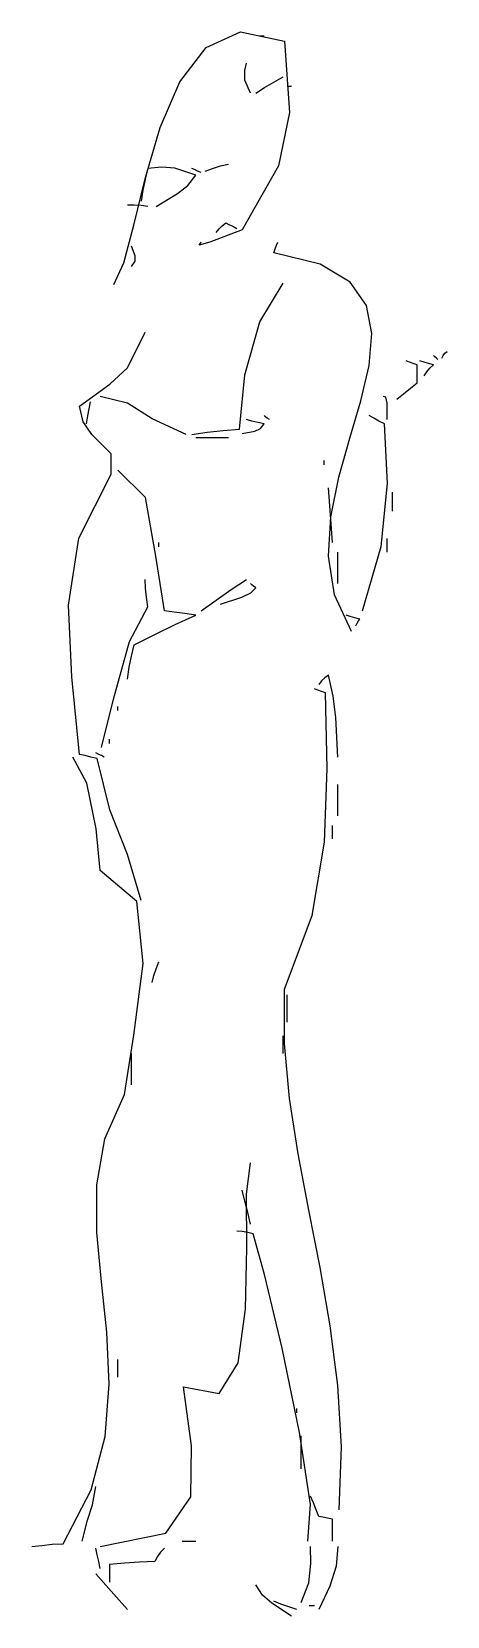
# Model space of a CAD drawing. Extents: x 7.62 to 8.07, y 0.02 to 1.74.
import ezdxf

# ---------------------------------------------------------------- set-up
doc = ezdxf.new("R2010")
doc.units = 0
doc.header["$LTSCALE"] = 0.000394
doc.layers.get('0').update_dxf_attribs({"linetype": 'CONTINUOUS'})

msp = doc.modelspace()

# ---------------------------------------------------------------- linework, layer by layer
for p, q in [((7.8096, 1.7225), (7.8469, 1.7397)), ((7.8469, 1.7397), (7.895, 1.7294)), ((7.8682, 1.7353), (7.8697, 1.7353)), ((7.8697, 1.7353), (7.8712, 1.7353)), ((7.8712, 1.7353), (7.8727, 1.7353)), ((7.895, 1.7294), (7.9002, 1.6518)), ((7.7811, 1.6853), (7.8096, 1.7225)), ((7.8516, 1.6975), (7.8534, 1.7056)), ((7.8517, 1.687), (7.8516, 1.6975)), ((7.8831, 1.6848), (7.8935, 1.6908)), ((7.7598, 1.6356), (7.7811, 1.6853)), ((7.8578, 1.6729), (7.8517, 1.687)), ((7.8638, 1.6729), (7.8731, 1.6789)), ((7.8731, 1.6789), (7.8831, 1.6848)), ((7.8979, 1.6804), (7.8994, 1.6804)), ((7.8994, 1.6804), (7.9009, 1.6804)), ((7.9009, 1.6804), (7.9024, 1.6804)), ((7.9002, 1.6518), (7.8883, 1.5941)), ((7.7438, 1.5812), (7.7598, 1.6356)), ((7.7465, 1.5912), (7.7435, 1.5794)), ((7.7613, 1.5926), (7.7465, 1.5912)), ((7.7757, 1.5914), (7.7613, 1.5926)), ((7.7984, 1.5838), (7.7757, 1.5914)), ((7.797, 1.5898), (7.794, 1.5912)), ((7.8004, 1.5883), (7.797, 1.5898)), ((7.8044, 1.5868), (7.8004, 1.5883)), ((7.8088, 1.5883), (7.8167, 1.5912)), ((7.8167, 1.5912), (7.8252, 1.5938)), ((7.8252, 1.5938), (7.8341, 1.5957)), ((7.8883, 1.5941), (7.8489, 1.5244)), ((7.7312, 1.5295), (7.7438, 1.5812)), ((7.7435, 1.5794), (7.741, 1.5675)), ((7.7787, 1.5638), (7.7899, 1.5727)), ((7.7899, 1.5727), (7.7984, 1.5838)), ((7.7316, 1.5511), (7.7242, 1.5512)), ((7.739, 1.5507), (7.7316, 1.5511)), ((7.741, 1.5675), (7.739, 1.5556)), ((7.7465, 1.5497), (7.739, 1.5507)), ((7.7554, 1.5497), (7.7787, 1.5638)), ((7.7204, 1.4883), (7.7312, 1.5295)), ((7.8489, 1.5244), (7.8136, 1.5111)), ((7.8207, 1.5214), (7.8237, 1.5255)), ((7.8237, 1.5255), (7.8271, 1.5288)), ((7.8271, 1.5288), (7.8311, 1.5318)), ((7.8311, 1.5318), (7.8345, 1.5303)), ((7.8345, 1.5303), (7.8386, 1.5284)), ((7.8386, 1.5284), (7.843, 1.5259)), ((7.7326, 1.4959), (7.7286, 1.5066)), ((7.8136, 1.5111), (7.8021, 1.5076)), ((7.8021, 1.5076), (7.8044, 1.5111)), ((7.8831, 1.4992), (7.8846, 1.5036)), ((7.9336, 1.4869), (7.8831, 1.4992)), ((7.8846, 1.5036), (7.8861, 1.5076)), ((7.8861, 1.5076), (7.8875, 1.5111)), ((7.7093, 1.465), (7.7204, 1.4883)), ((7.7286, 1.4843), (7.7326, 1.4901)), ((7.7326, 1.4901), (7.7326, 1.4959)), ((7.9663, 1.4676), (7.9336, 1.4869)), ((7.868, 1.4243), (7.8935, 1.4665)), ((7.984, 1.4422), (7.9663, 1.4676)), ((7.9898, 1.4117), (7.984, 1.4422)), ((7.7243, 1.3744), (7.7435, 1.413)), ((7.8517, 1.3666), (7.868, 1.4243)), ((7.9868, 1.3768), (7.9898, 1.4117)), ((8.0305, 1.3804), (8.0271, 1.3819)), ((8.0346, 1.3789), (8.0305, 1.3804)), ((8.039, 1.3774), (8.0346, 1.3789)), ((8.0465, 1.3804), (8.042, 1.3819)), ((8.0513, 1.3789), (8.0465, 1.3804)), ((8.0568, 1.3774), (8.0513, 1.3789)), ((8.0583, 1.3863), (8.0568, 1.3878)), ((8.0598, 1.3848), (8.0583, 1.3863)), ((8.0613, 1.3833), (8.0598, 1.3848)), ((8.0658, 1.3848), (8.0673, 1.3877)), ((8.0673, 1.3877), (8.0692, 1.3903)), ((8.0692, 1.3903), (8.0717, 1.3922)), ((7.7052, 1.3566), (7.7243, 1.3744)), ((7.846, 1.3076), (7.8517, 1.3666)), ((7.9778, 1.3386), (7.9868, 1.3768)), ((8.039, 1.3714), (8.039, 1.3774)), ((8.039, 1.3651), (8.039, 1.3714)), ((8.039, 1.3581), (8.039, 1.3651)), ((8.0464, 1.3655), (8.0495, 1.3699)), ((8.0495, 1.3699), (8.0528, 1.374)), ((8.0528, 1.374), (8.0568, 1.3774)), ((7.6722, 1.3328), (7.7052, 1.3566)), ((8.0167, 1.3403), (8.0242, 1.3462)), ((8.0242, 1.3462), (8.0316, 1.3521)), ((8.0316, 1.3521), (8.039, 1.3581)), ((7.6761, 1.3157), (7.6722, 1.3328)), ((7.6811, 1.322), (7.6826, 1.3298)), ((7.6826, 1.3298), (7.6841, 1.3373)), ((7.7243, 1.3358), (7.6945, 1.3432)), ((7.7512, 1.319), (7.7243, 1.3358)), ((7.9659, 1.2979), (7.9778, 1.3386)), ((8.005, 1.3423), (8.0019, 1.3432)), ((8.0062, 1.3358), (8.005, 1.3423)), ((8.0063, 1.318), (8.0062, 1.3358)), ((7.6856, 1.3019), (7.6761, 1.3157)), ((7.6796, 1.3135), (7.6811, 1.322)), ((7.788, 1.3017), (7.7512, 1.319)), ((7.8594, 1.3165), (7.8534, 1.318)), ((7.8657, 1.315), (7.8594, 1.3165)), ((7.8727, 1.3135), (7.8657, 1.315)), ((7.8688, 1.3082), (7.8727, 1.3135)), ((7.8742, 1.321), (7.8727, 1.3224)), ((7.8761, 1.3195), (7.8742, 1.321)), ((7.8786, 1.318), (7.8761, 1.3195)), ((7.9919, 1.3195), (7.987, 1.3224)), ((7.9975, 1.3165), (7.9919, 1.3195)), ((8.0034, 1.3135), (7.9975, 1.3165)), ((8.0068, 1.2486), (8.0034, 1.3135)), ((7.7064, 1.2809), (7.6856, 1.3019)), ((7.794, 1.3017), (7.8108, 1.3042)), ((7.7984, 1.2987), (7.8103, 1.2987)), ((7.8103, 1.2987), (7.8222, 1.2987)), ((7.8108, 1.3042), (7.8282, 1.3061)), ((7.8222, 1.2987), (7.8341, 1.2987)), ((7.8282, 1.3061), (7.846, 1.3076)), ((7.8489, 1.3031), (7.8627, 1.3055)), ((7.8627, 1.3055), (7.8688, 1.3082)), ((7.954, 1.2555), (7.9659, 1.2979)), ((7.7064, 1.2734), (7.7064, 1.2809)), ((7.6714, 1.1893), (7.7064, 1.2586)), ((7.7064, 1.266), (7.7064, 1.2734)), ((7.7064, 1.2586), (7.7064, 1.266)), ((7.7437, 1.2333), (7.7138, 1.263)), ((7.938, 1.272), (7.938, 1.2734)), ((7.938, 1.2705), (7.938, 1.272)), ((7.938, 1.269), (7.938, 1.2705)), ((7.944, 1.2244), (7.9425, 1.2437)), ((7.9453, 1.2124), (7.954, 1.2555)), ((8, 1.18), (8.0068, 1.2486)), ((7.7551, 1.1695), (7.7437, 1.2333)), ((7.9455, 1.2047), (7.944, 1.2244)), ((8.0123, 1.2329), (8.0123, 1.2393)), ((8.0123, 1.2259), (8.0123, 1.2329)), ((8.0123, 1.2185), (8.0123, 1.2259)), ((7.9427, 1.1695), (7.9453, 1.2124)), ((7.6603, 1.1164), (7.6714, 1.1893)), ((7.9469, 1.1843), (7.9455, 1.2047)), ((8.0063, 1.1843), (8.0063, 1.1888)), ((7.7583, 1.1828), (7.7583, 1.1843)), ((7.7583, 1.1814), (7.7583, 1.1828)), ((7.7583, 1.1799), (7.7583, 1.1814)), ((7.9529, 1.1631), (7.9529, 1.1739)), ((7.9796, 1.1101), (8, 1.18)), ((8.0063, 1.1794), (8.0063, 1.1843)), ((8.0063, 1.1739), (8.0063, 1.1794)), ((7.7643, 1.1101), (7.7551, 1.1695)), ((7.9492, 1.1277), (7.9427, 1.1695)), ((7.9529, 1.1516), (7.9529, 1.1631)), ((7.7439, 1.1349), (7.7435, 1.1442)), ((7.837, 1.1334), (7.8534, 1.1442)), ((7.8594, 1.1383), (7.8578, 1.1398)), ((7.8612, 1.1368), (7.8594, 1.1383)), ((7.9529, 1.1398), (7.9529, 1.1516)), ((7.745, 1.1249), (7.7439, 1.1349)), ((7.7465, 1.1145), (7.745, 1.1249)), ((7.8044, 1.1101), (7.8207, 1.1219)), ((7.8207, 1.1219), (7.837, 1.1334)), ((7.8252, 1.1175), (7.8484, 1.1251)), ((7.8484, 1.1251), (7.8584, 1.1297)), ((7.8584, 1.1297), (7.8638, 1.1353)), ((7.8638, 1.1353), (7.8612, 1.1368)), ((7.9677, 1.0878), (7.9492, 1.1277)), ((7.6638, 1.0385), (7.6603, 1.1164)), ((7.7264, 1.0769), (7.7465, 1.1145)), ((7.7751, 1.1086), (7.7643, 1.1101)), ((7.7866, 1.1071), (7.7751, 1.1086)), ((7.7762, 1.0952), (7.7984, 1.1056)), ((7.7984, 1.1056), (7.7866, 1.1071)), ((7.9663, 1.1041), (7.9618, 1.1056)), ((7.9711, 1.1027), (7.9663, 1.1041)), ((7.9766, 1.1012), (7.9711, 1.1027)), ((7.7539, 1.0844), (7.7762, 1.0952)), ((7.9722, 1.0937), (7.9737, 1.0967)), ((7.9737, 1.0967), (7.9752, 1.0992)), ((7.9752, 1.0992), (7.9766, 1.1012)), ((7.7091, 1.0141), (7.7264, 1.0769)), ((7.7287, 1.061), (7.7316, 1.073)), ((7.7316, 1.073), (7.7539, 1.0844)), ((7.7261, 1.0488), (7.7287, 1.061)), ((7.6722, 0.9541), (7.6638, 1.0385)), ((7.7242, 1.0358), (7.7261, 1.0488)), ((7.9351, 1.0339), (7.9321, 1.0299)), ((7.9385, 1.0373), (7.9351, 1.0339)), ((7.9425, 1.0403), (7.9385, 1.0373)), ((7.9478, 1.0172), (7.9425, 1.0403)), ((7.931, 1.0239), (7.9276, 1.0254)), ((7.9351, 1.0225), (7.931, 1.0239)), ((7.9395, 1.021), (7.9351, 1.0225)), ((7.9413, 0.9389), (7.9395, 1.021)), ((7.9505, 0.9941), (7.9478, 1.0172)), ((7.696, 0.9616), (7.7091, 1.0141)), ((7.7138, 1.0046), (7.7138, 1.0061)), ((7.7138, 1.0032), (7.7138, 1.0046)), ((7.7138, 1.0017), (7.7138, 1.0032)), ((7.9529, 0.9512), (7.9505, 0.9941)), ((7.7049, 0.969), (7.7049, 0.9705)), ((7.7049, 0.9675), (7.7049, 0.969)), ((7.7049, 0.966), (7.7049, 0.9675)), ((7.6801, 0.9228), (7.6648, 0.9512)), ((7.6782, 0.9527), (7.6722, 0.9541)), ((7.6845, 0.9512), (7.6782, 0.9527)), ((7.6915, 0.9497), (7.6845, 0.9512)), ((7.693, 0.9541), (7.69, 0.9556)), ((7.7051, 0.8938), (7.6915, 0.9497)), ((7.696, 0.9527), (7.693, 0.9541)), ((7.6989, 0.9512), (7.696, 0.9527)), ((7.9384, 0.8587), (7.9413, 0.9389)), ((7.6901, 0.8731), (7.6801, 0.9228)), ((7.9529, 0.9106), (7.9529, 0.9215)), ((7.9529, 0.8991), (7.9529, 0.9106)), ((7.9529, 0.8873), (7.9529, 0.8991)), ((7.7244, 0.8452), (7.7051, 0.8938)), ((7.6945, 0.8279), (7.6901, 0.8731)), ((7.9469, 0.8724), (7.9469, 0.8769)), ((7.9469, 0.8676), (7.9469, 0.8724)), ((7.9469, 0.8621), (7.9469, 0.8676)), ((7.739, 0.7952), (7.7244, 0.8452)), ((7.9249, 0.7791), (7.9384, 0.8587)), ((7.7346, 0.7942), (7.6945, 0.8279)), ((7.7413, 0.7267), (7.7346, 0.7942)), ((7.895, 0.6987), (7.9249, 0.7791)), ((7.7312, 0.6489), (7.7413, 0.7267)), ((7.7554, 0.721), (7.7583, 0.7284)), ((7.7509, 0.7061), (7.7528, 0.7136)), ((7.7528, 0.7136), (7.7554, 0.721)), ((7.8949, 0.6396), (7.895, 0.6987)), ((7.8979, 0.6834), (7.8979, 0.6928)), ((7.8979, 0.6734), (7.8979, 0.6834)), ((7.8979, 0.6631), (7.8979, 0.6734)), ((7.7212, 0.5844), (7.7312, 0.6489)), ((7.8935, 0.6422), (7.8935, 0.6482)), ((7.8935, 0.6359), (7.8935, 0.6422)), ((7.9003, 0.58), (7.8949, 0.6396)), ((7.7286, 0.6181), (7.7286, 0.6289)), ((7.8935, 0.6289), (7.8935, 0.6359)), ((7.7286, 0.6066), (7.7286, 0.6181)), ((7.7286, 0.5948), (7.7286, 0.6066)), ((7.6997, 0.5363), (7.7212, 0.5844)), ((7.9097, 0.5197), (7.9003, 0.58)), ((7.691, 0.4862), (7.6997, 0.5363)), ((7.9213, 0.4585), (7.9097, 0.5197)), ((7.8537, 0.4761), (7.8578, 0.5101)), ((7.691, 0.4343), (7.691, 0.4862)), ((7.8519, 0.4685), (7.8489, 0.4804)), ((7.8549, 0.4562), (7.8519, 0.4685)), ((7.8538, 0.4176), (7.8537, 0.4761)), ((7.8578, 0.4433), (7.8549, 0.4562)), ((7.9335, 0.3962), (7.9213, 0.4585)), ((7.6959, 0.3807), (7.691, 0.4343)), ((7.8489, 0.4354), (7.843, 0.4358)), ((7.8549, 0.4343), (7.8489, 0.4354)), ((7.8608, 0.4329), (7.8549, 0.4343)), ((7.873, 0.3887), (7.8608, 0.4329)), ((7.8526, 0.351), (7.8538, 0.4176)), ((7.9446, 0.3327), (7.9335, 0.3962)), ((7.7017, 0.3258), (7.6959, 0.3807)), ((7.8922, 0.3084), (7.873, 0.3887)), ((7.8445, 0.2927), (7.8526, 0.351)), ((7.9529, 0.2678), (7.9446, 0.3327)), ((7.7044, 0.2696), (7.7017, 0.3258)), ((7.7138, 0.2903), (7.7138, 0.2962)), ((7.9113, 0.2168), (7.8922, 0.3084)), ((7.7138, 0.2839), (7.7138, 0.2903)), ((7.7138, 0.2769), (7.7138, 0.2839)), ((7.8239, 0.2591), (7.8445, 0.2927)), ((7.7, 0.2124), (7.7044, 0.2696)), ((7.7851, 0.2665), (7.8239, 0.2591)), ((7.7939, 0.2024), (7.7851, 0.2665)), ((7.9567, 0.2012), (7.9529, 0.2678)), ((7.9083, 0.2413), (7.9083, 0.2428)), ((7.9083, 0.2398), (7.9083, 0.2413)), ((7.9083, 0.2383), (7.9083, 0.2398)), ((7.6847, 0.1544), (7.7, 0.2124)), ((7.923, 0.1386), (7.9113, 0.2168)), ((7.9128, 0.2012), (7.9128, 0.2131)), ((7.7932, 0.1468), (7.7939, 0.2024)), ((7.9128, 0.1893), (7.9128, 0.2012)), ((7.9544, 0.1329), (7.9567, 0.2012)), ((7.9128, 0.1774), (7.9128, 0.1893)), ((7.6862, 0.1381), (7.69, 0.1581)), ((7.6544, 0.0958), (7.6847, 0.1544)), ((7.681, 0.1217), (7.6862, 0.1381)), ((7.7659, 0.1076), (7.7932, 0.1468)), ((7.9202, 0.0987), (7.923, 0.1386)), ((7.9262, 0.1403), (7.9232, 0.1477)), ((7.9291, 0.1329), (7.9262, 0.1403)), ((7.6752, 0.0987), (7.681, 0.1217)), ((7.9321, 0.1255), (7.9291, 0.1329)), ((7.9366, 0.125), (7.9321, 0.1255)), ((7.9414, 0.1239), (7.9366, 0.125)), ((7.9469, 0.1225), (7.9414, 0.1239)), ((7.9469, 0.115), (7.9469, 0.1225)), ((7.6945, 0.0928), (7.7659, 0.1076)), ((7.9469, 0.1072), (7.9469, 0.115)), ((7.9469, 0.0987), (7.9469, 0.1072)), ((7.6202, 0.0928), (7.6311, 0.0942)), ((7.6311, 0.0942), (7.6426, 0.0953)), ((7.6426, 0.0953), (7.6544, 0.0958)), ((7.6915, 0.0839), (7.69, 0.0913)), ((7.7603, 0.0868), (7.7569, 0.082)), ((7.7643, 0.0913), (7.7603, 0.0868)), ((7.7836, 0.0987), (7.7881, 0.0987)), ((7.7881, 0.0987), (7.7929, 0.0987)), ((7.7929, 0.0987), (7.7984, 0.0987)), ((7.9235, 0.0744), (7.9232, 0.0928)), ((7.9529, 0.0928), (7.9508, 0.0715)), ((7.693, 0.0765), (7.6915, 0.0839)), ((7.6945, 0.069), (7.693, 0.0765)), ((7.7212, 0.0749), (7.7049, 0.0735)), ((7.7049, 0.0735), (7.7049, 0.0675)), ((7.7375, 0.076), (7.7212, 0.0749)), ((7.7539, 0.0765), (7.7375, 0.076)), ((7.7569, 0.082), (7.7539, 0.0765)), ((7.9214, 0.0533), (7.9235, 0.0744)), ((7.9508, 0.0715), (7.9441, 0.0498)), ((7.7009, 0.0508), (7.69, 0.0631)), ((7.7049, 0.0675), (7.7049, 0.0612)), ((7.7049, 0.0612), (7.7049, 0.0542)), ((7.9128, 0.0319), (7.9214, 0.0533)), ((7.7124, 0.0378), (7.7009, 0.0508)), ((7.7242, 0.0245), (7.7124, 0.0378)), ((7.8711, 0.04), (7.8638, 0.0512)), ((7.8812, 0.0312), (7.8711, 0.04)), ((7.9441, 0.0498), (7.9321, 0.0245)), ((7.9024, 0.0171), (7.8812, 0.0312)), ((7.8909, 0.0304), (7.8831, 0.0334)), ((7.8995, 0.0274), (7.8909, 0.0304)), ((7.9083, 0.0245), (7.8995, 0.0274)), ((7.9217, 0.0289), (7.9232, 0.0289)), ((7.9232, 0.0289), (7.9251, 0.0289)), ((7.9251, 0.0289), (7.9276, 0.0289))]:
    msp.add_line(p, q)

doc.saveas('drawing.dxf')
